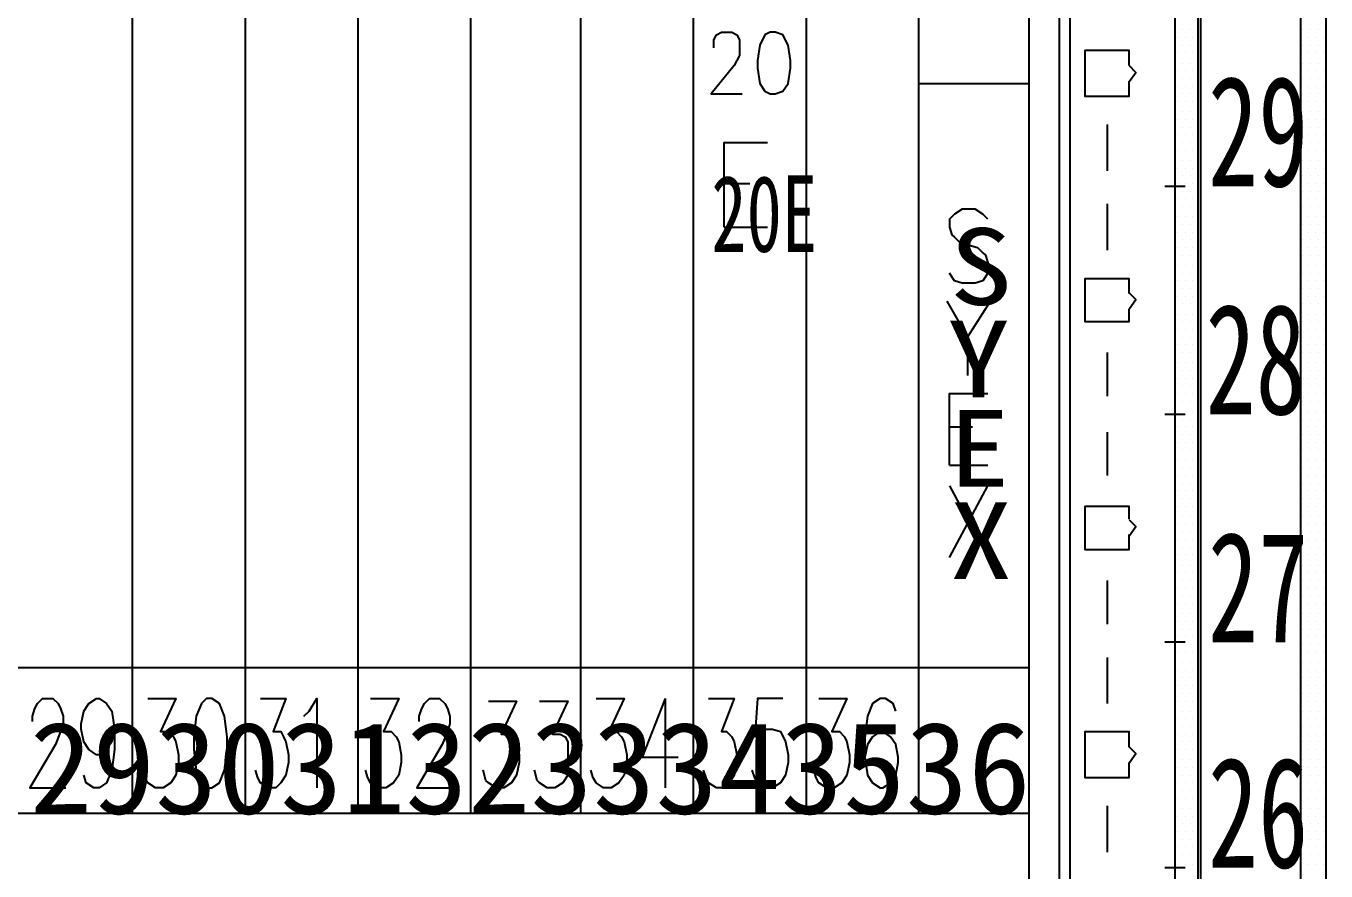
# Model space of a CAD drawing. Header units: metres. Extents: x 17 to 1264, y 17 to 859.
# Drawn here: x 341.1 to 414.1, y 447.8 to 495.3 of the extents above; entities that cross this region are included whole.
import ezdxf

# ---------------------------------------------------------------- set-up
doc = ezdxf.new("R2010")
doc.units = ezdxf.units.M
for name, color, linetype in [('LINES', 7, 'Continuous'), ('POLYLINES', 4, 'Continuous'), ('RECTS', 7, 'Continuous'), ('TEXTS', 3, 'Continuous')]:
    doc.layers.add(name, color=color, linetype=linetype)

msp = doc.modelspace()

# ---------------------------------------------------------------- linework, layer by layer
at = {"layer": 'LINES'}
for p, q in [((399.16, 128.74), (399.16, 731.23)), ((399.74, 626.69), (399.74, 409.68)), ((406.07, 495.07), (406.07, 495.07)), ((406.51, 495.07), (406.51, 495.07)), ((406.94, 495.07), (406.94, 495.07)), ((412.84, 495.07), (412.84, 495.07)), ((413.27, 495.07), (413.27, 495.07)), ((413.71, 495.07), (413.71, 495.07)), ((405.79, 494.64), (405.79, 494.64)), ((406.07, 494.21), (406.07, 494.21)), ((406.22, 494.64), (406.22, 494.64)), ((406.51, 494.21), (406.51, 494.21)), ((406.65, 494.64), (406.65, 494.64)), ((406.94, 494.21), (406.94, 494.21)), ((412.84, 494.21), (412.84, 494.21)), ((413.13, 494.64), (413.13, 494.64)), ((413.27, 494.21), (413.27, 494.21)), ((413.56, 494.64), (413.56, 494.64)), ((413.71, 494.21), (413.71, 494.21)), ((413.99, 494.64), (413.99, 494.64)), ((405.79, 493.78), (405.79, 493.78)), ((406.22, 493.78), (406.22, 493.78)), ((406.65, 493.78), (406.65, 493.78)), ((413.13, 493.78), (413.13, 493.78)), ((413.56, 493.78), (413.56, 493.78)), ((413.99, 493.78), (413.99, 493.78)), ((405.79, 492.77), (405.79, 492.77)), ((406.07, 493.2), (406.07, 493.2)), ((406.22, 492.77), (406.22, 492.77)), ((406.51, 493.2), (406.51, 493.2)), ((406.65, 492.77), (406.65, 492.77)), ((406.94, 493.2), (406.94, 493.2)), ((412.84, 493.2), (412.84, 493.2)), ((413.13, 492.77), (413.13, 492.77)), ((413.27, 493.2), (413.27, 493.2)), ((413.56, 492.77), (413.56, 492.77)), ((413.71, 493.2), (413.71, 493.2)), ((413.99, 492.77), (413.99, 492.77)), ((391.24, 492.05), (397.43, 492.05)), ((405.79, 491.9), (405.79, 491.9)), ((406.07, 492.34), (406.07, 492.34)), ((406.22, 491.9), (406.22, 491.9)), ((406.51, 492.34), (406.51, 492.34)), ((406.65, 491.9), (406.65, 491.9)), ((406.94, 492.34), (406.94, 492.34)), ((412.84, 492.34), (412.84, 492.34)), ((413.13, 491.9), (413.13, 491.9)), ((413.27, 492.34), (413.27, 492.34)), ((413.56, 491.9), (413.56, 491.9)), ((413.71, 492.34), (413.71, 492.34)), ((413.99, 491.9), (413.99, 491.9)), ((406.07, 491.47), (406.07, 491.47)), ((406.51, 491.47), (406.51, 491.47)), ((406.94, 491.47), (406.94, 491.47)), ((412.84, 491.47), (412.84, 491.47)), ((413.27, 491.47), (413.27, 491.47)), ((413.71, 491.47), (413.71, 491.47)), ((405.79, 491.04), (405.79, 491.04)), ((406.07, 490.46), (406.07, 490.46)), ((406.22, 491.04), (406.22, 491.04)), ((406.51, 490.46), (406.51, 490.46)), ((406.65, 491.04), (406.65, 491.04)), ((406.94, 490.46), (406.94, 490.46)), ((412.84, 490.46), (412.84, 490.46)), ((413.13, 491.04), (413.13, 491.04)), ((413.27, 490.46), (413.27, 490.46)), ((413.56, 491.04), (413.56, 491.04)), ((413.71, 490.46), (413.71, 490.46)), ((413.99, 491.04), (413.99, 491.04)), ((401.83, 489.74), (401.83, 487.15)), ((405.79, 490.03), (405.79, 490.03)), ((406.22, 490.03), (406.22, 490.03)), ((406.65, 490.03), (406.65, 490.03)), ((413.13, 490.03), (413.13, 490.03)), ((413.56, 490.03), (413.56, 490.03)), ((413.99, 490.03), (413.99, 490.03)), ((405.79, 489.17), (405.79, 489.17)), ((406.07, 489.6), (406.07, 489.6)), ((406.22, 489.17), (406.22, 489.17)), ((406.51, 489.6), (406.51, 489.6)), ((406.65, 489.17), (406.65, 489.17)), ((406.94, 489.6), (406.94, 489.6)), ((412.84, 489.6), (412.84, 489.6)), ((413.13, 489.17), (413.13, 489.17)), ((413.27, 489.6), (413.27, 489.6)), ((413.56, 489.17), (413.56, 489.17)), ((413.71, 489.6), (413.71, 489.6)), ((413.99, 489.17), (413.99, 489.17)), ((405.79, 488.3), (405.79, 488.3)), ((406.07, 488.74), (406.07, 488.74)), ((406.22, 488.3), (406.22, 488.3)), ((406.51, 488.74), (406.51, 488.74)), ((406.65, 488.3), (406.65, 488.3)), ((406.94, 488.74), (406.94, 488.74)), ((412.84, 488.74), (412.84, 488.74)), ((413.13, 488.3), (413.13, 488.3)), ((413.27, 488.74), (413.27, 488.74)), ((413.56, 488.3), (413.56, 488.3)), ((413.71, 488.74), (413.71, 488.74)), ((413.99, 488.3), (413.99, 488.3)), ((406.07, 487.73), (406.07, 487.73)), ((406.51, 487.73), (406.51, 487.73)), ((406.94, 487.73), (406.94, 487.73)), ((412.84, 487.73), (412.84, 487.73)), ((413.27, 487.73), (413.27, 487.73)), ((413.71, 487.73), (413.71, 487.73)), ((405.79, 487.3), (405.79, 487.3)), ((406.07, 486.86), (406.07, 486.86)), ((406.22, 487.3), (406.22, 487.3)), ((406.51, 486.86), (406.51, 486.86)), ((406.65, 487.3), (406.65, 487.3)), ((406.94, 486.86), (406.94, 486.86)), ((412.84, 486.86), (412.84, 486.86)), ((413.13, 487.3), (413.13, 487.3)), ((413.27, 486.86), (413.27, 486.86)), ((413.56, 487.3), (413.56, 487.3)), ((413.71, 486.86), (413.71, 486.86)), ((413.99, 487.3), (413.99, 487.3)), ((380.3, 486.43), (381.74, 486.43)), ((405.07, 486.29), (406.22, 486.29)), ((405.79, 486.43), (405.79, 486.43)), ((406.22, 486.43), (406.22, 486.43)), ((406.65, 486.43), (406.65, 486.43)), ((413.13, 486.43), (413.13, 486.43)), ((413.56, 486.43), (413.56, 486.43)), ((413.99, 486.43), (413.99, 486.43)), ((405.79, 485.57), (405.79, 485.57)), ((406.07, 486), (406.07, 486)), ((406.22, 485.57), (406.22, 485.57)), ((406.51, 486), (406.51, 486)), ((406.65, 485.57), (406.65, 485.57)), ((406.94, 486), (406.94, 486)), ((412.84, 486), (412.84, 486)), ((413.13, 485.57), (413.13, 485.57)), ((413.27, 486), (413.27, 486)), ((413.56, 485.57), (413.56, 485.57)), ((413.71, 486), (413.71, 486)), ((413.99, 485.57), (413.99, 485.57)), ((401.83, 485.28), (401.83, 482.69)), ((405.79, 484.56), (405.79, 484.56)), ((406.07, 485.14), (406.07, 485.14)), ((406.22, 484.56), (406.22, 484.56)), ((406.51, 485.14), (406.51, 485.14)), ((406.65, 484.56), (406.65, 484.56)), ((406.94, 485.14), (406.94, 485.14)), ((412.84, 485.14), (412.84, 485.14)), ((413.13, 484.56), (413.13, 484.56)), ((413.27, 485.14), (413.27, 485.14)), ((413.56, 484.56), (413.56, 484.56)), ((413.71, 485.14), (413.71, 485.14)), ((413.99, 484.56), (413.99, 484.56)), ((380.3, 483.98), (382.75, 483.98)), ((406.07, 484.13), (406.07, 484.13)), ((406.51, 484.13), (406.51, 484.13)), ((406.94, 484.13), (406.94, 484.13)), ((412.84, 484.13), (412.84, 484.13)), ((413.27, 484.13), (413.27, 484.13)), ((413.71, 484.13), (413.71, 484.13)), ((405.79, 483.7), (405.79, 483.7)), ((406.07, 483.26), (406.07, 483.26)), ((406.22, 483.7), (406.22, 483.7)), ((406.51, 483.26), (406.51, 483.26)), ((406.65, 483.7), (406.65, 483.7)), ((406.94, 483.26), (406.94, 483.26)), ((412.84, 483.26), (412.84, 483.26)), ((413.13, 483.7), (413.13, 483.7)), ((413.27, 483.26), (413.27, 483.26)), ((413.56, 483.7), (413.56, 483.7)), ((413.71, 483.26), (413.71, 483.26)), ((413.99, 483.7), (413.99, 483.7)), ((405.79, 482.83), (405.79, 482.83)), ((406.07, 482.4), (406.07, 482.4)), ((406.22, 482.83), (406.22, 482.83)), ((406.51, 482.4), (406.51, 482.4)), ((406.65, 482.83), (406.65, 482.83)), ((406.94, 482.4), (406.94, 482.4)), ((412.84, 482.4), (412.84, 482.4)), ((413.13, 482.83), (413.13, 482.83)), ((413.27, 482.4), (413.27, 482.4)), ((413.56, 482.83), (413.56, 482.83)), ((413.71, 482.4), (413.71, 482.4)), ((413.99, 482.83), (413.99, 482.83)), ((405.79, 481.82), (405.79, 481.82)), ((406.22, 481.82), (406.22, 481.82)), ((406.65, 481.82), (406.65, 481.82)), ((413.13, 481.82), (413.13, 481.82)), ((413.56, 481.82), (413.56, 481.82)), ((413.99, 481.82), (413.99, 481.82)), ((405.79, 480.96), (405.79, 480.96)), ((406.07, 481.39), (406.07, 481.39)), ((406.22, 480.96), (406.22, 480.96)), ((406.51, 481.39), (406.51, 481.39)), ((406.65, 480.96), (406.65, 480.96)), ((406.94, 481.39), (406.94, 481.39)), ((412.84, 481.39), (412.84, 481.39)), ((413.13, 480.96), (413.13, 480.96)), ((413.27, 481.39), (413.27, 481.39)), ((413.56, 480.96), (413.56, 480.96)), ((413.71, 481.39), (413.71, 481.39)), ((413.99, 480.96), (413.99, 480.96)), ((406.07, 480.53), (406.07, 480.53)), ((406.51, 480.53), (406.51, 480.53)), ((406.94, 480.53), (406.94, 480.53)), ((412.84, 480.53), (412.84, 480.53)), ((413.27, 480.53), (413.27, 480.53)), ((413.71, 480.53), (413.71, 480.53)), ((405.79, 480.1), (405.79, 480.1)), ((406.07, 479.66), (406.07, 479.66)), ((406.22, 480.1), (406.22, 480.1)), ((406.51, 479.66), (406.51, 479.66)), ((406.65, 480.1), (406.65, 480.1)), ((406.94, 479.66), (406.94, 479.66)), ((412.84, 479.66), (412.84, 479.66)), ((413.13, 480.1), (413.13, 480.1)), ((413.27, 479.66), (413.27, 479.66)), ((413.56, 480.1), (413.56, 480.1)), ((413.71, 479.66), (413.71, 479.66)), ((413.99, 480.1), (413.99, 480.1)), ((405.79, 479.09), (405.79, 479.09)), ((406.22, 479.09), (406.22, 479.09)), ((406.65, 479.09), (406.65, 479.09)), ((413.13, 479.09), (413.13, 479.09)), ((413.56, 479.09), (413.56, 479.09)), ((413.99, 479.09), (413.99, 479.09)), ((405.79, 478.22), (405.79, 478.22)), ((406.07, 478.66), (406.07, 478.66)), ((406.22, 478.22), (406.22, 478.22)), ((406.51, 478.66), (406.51, 478.66)), ((406.65, 478.22), (406.65, 478.22)), ((406.94, 478.66), (406.94, 478.66)), ((412.84, 478.66), (412.84, 478.66)), ((413.13, 478.22), (413.13, 478.22)), ((413.27, 478.66), (413.27, 478.66)), ((413.56, 478.22), (413.56, 478.22)), ((413.71, 478.66), (413.71, 478.66)), ((413.99, 478.22), (413.99, 478.22)), ((393.98, 477.79), (393.98, 475.63)), ((405.79, 477.36), (405.79, 477.36)), ((406.07, 477.79), (406.07, 477.79)), ((406.22, 477.36), (406.22, 477.36)), ((406.51, 477.79), (406.51, 477.79)), ((406.65, 477.36), (406.65, 477.36)), ((406.94, 477.79), (406.94, 477.79)), ((412.84, 477.79), (412.84, 477.79)), ((413.13, 477.36), (413.13, 477.36)), ((413.27, 477.79), (413.27, 477.79)), ((413.56, 477.36), (413.56, 477.36)), ((413.71, 477.79), (413.71, 477.79)), ((413.99, 477.36), (413.99, 477.36)), ((401.83, 476.93), (401.83, 474.48)), ((406.07, 476.93), (406.07, 476.93)), ((406.51, 476.93), (406.51, 476.93)), ((406.94, 476.93), (406.94, 476.93)), ((412.84, 476.93), (412.84, 476.93)), ((413.27, 476.93), (413.27, 476.93)), ((413.71, 476.93), (413.71, 476.93)), ((405.79, 476.35), (405.79, 476.35)), ((406.07, 475.92), (406.07, 475.92)), ((406.22, 476.35), (406.22, 476.35)), ((406.51, 475.92), (406.51, 475.92)), ((406.65, 476.35), (406.65, 476.35)), ((406.94, 475.92), (406.94, 475.92)), ((412.84, 475.92), (412.84, 475.92)), ((413.13, 476.35), (413.13, 476.35)), ((413.27, 475.92), (413.27, 475.92)), ((413.56, 476.35), (413.56, 476.35)), ((413.71, 475.92), (413.71, 475.92)), ((413.99, 476.35), (413.99, 476.35)), ((405.79, 475.49), (405.79, 475.49)), ((406.07, 475.06), (406.07, 475.06)), ((406.22, 475.49), (406.22, 475.49)), ((406.51, 475.06), (406.51, 475.06)), ((406.65, 475.49), (406.65, 475.49)), ((406.94, 475.06), (406.94, 475.06)), ((412.84, 475.06), (412.84, 475.06)), ((413.13, 475.49), (413.13, 475.49)), ((413.27, 475.06), (413.27, 475.06)), ((413.56, 475.49), (413.56, 475.49)), ((413.71, 475.06), (413.71, 475.06)), ((413.99, 475.49), (413.99, 475.49)), ((405.79, 474.62), (405.79, 474.62)), ((406.22, 474.62), (406.22, 474.62)), ((406.65, 474.62), (406.65, 474.62)), ((413.13, 474.62), (413.13, 474.62)), ((413.56, 474.62), (413.56, 474.62)), ((413.99, 474.62), (413.99, 474.62)), ((405.79, 473.62), (405.79, 473.62)), ((406.07, 474.19), (406.07, 474.19)), ((406.22, 473.62), (406.22, 473.62)), ((406.51, 474.19), (406.51, 474.19)), ((406.65, 473.62), (406.65, 473.62)), ((406.94, 474.19), (406.94, 474.19)), ((412.84, 474.19), (412.84, 474.19)), ((413.13, 473.62), (413.13, 473.62)), ((413.27, 474.19), (413.27, 474.19)), ((413.56, 473.62), (413.56, 473.62)), ((413.71, 474.19), (413.71, 474.19)), ((413.99, 473.62), (413.99, 473.62)), ((405.07, 473.47), (406.22, 473.47)), ((406.07, 473.18), (406.07, 473.18)), ((406.51, 473.18), (406.51, 473.18)), ((406.94, 473.18), (406.94, 473.18)), ((412.84, 473.18), (412.84, 473.18)), ((413.27, 473.18), (413.27, 473.18)), ((413.71, 473.18), (413.71, 473.18)), ((392.97, 472.75), (394.27, 472.75)), ((401.83, 472.46), (401.83, 470.02)), ((405.79, 472.75), (405.79, 472.75)), ((406.07, 472.32), (406.07, 472.32)), ((406.22, 472.75), (406.22, 472.75)), ((406.51, 472.32), (406.51, 472.32)), ((406.65, 472.75), (406.65, 472.75)), ((406.94, 472.32), (406.94, 472.32)), ((412.84, 472.32), (412.84, 472.32)), ((413.13, 472.75), (413.13, 472.75)), ((413.27, 472.32), (413.27, 472.32)), ((413.56, 472.75), (413.56, 472.75)), ((413.71, 472.32), (413.71, 472.32)), ((413.99, 472.75), (413.99, 472.75)), ((405.79, 471.89), (405.79, 471.89)), ((406.07, 471.46), (406.07, 471.46)), ((406.22, 471.89), (406.22, 471.89)), ((406.51, 471.46), (406.51, 471.46)), ((406.65, 471.89), (406.65, 471.89)), ((406.94, 471.46), (406.94, 471.46)), ((412.84, 471.46), (412.84, 471.46)), ((413.13, 471.89), (413.13, 471.89)), ((413.27, 471.46), (413.27, 471.46)), ((413.56, 471.89), (413.56, 471.89)), ((413.71, 471.46), (413.71, 471.46)), ((413.99, 471.89), (413.99, 471.89)), ((405.79, 470.88), (405.79, 470.88)), ((406.22, 470.88), (406.22, 470.88)), ((406.65, 470.88), (406.65, 470.88)), ((413.13, 470.88), (413.13, 470.88)), ((413.56, 470.88), (413.56, 470.88)), ((413.99, 470.88), (413.99, 470.88)), ((392.97, 470.59), (395.13, 470.59)), ((405.79, 470.02), (405.79, 470.02)), ((406.07, 470.45), (406.07, 470.45)), ((406.22, 470.02), (406.22, 470.02)), ((406.51, 470.45), (406.51, 470.45)), ((406.65, 470.02), (406.65, 470.02)), ((406.94, 470.45), (406.94, 470.45)), ((412.84, 470.45), (412.84, 470.45)), ((413.13, 470.02), (413.13, 470.02)), ((413.27, 470.45), (413.27, 470.45)), ((413.56, 470.02), (413.56, 470.02)), ((413.71, 470.45), (413.71, 470.45)), ((413.99, 470.02), (413.99, 470.02)), ((392.97, 465.41), (395.13, 469.44)), ((392.97, 469.44), (395.13, 465.41)), ((406.07, 469.58), (406.07, 469.58)), ((406.51, 469.58), (406.51, 469.58)), ((406.94, 469.58), (406.94, 469.58)), ((412.84, 469.58), (412.84, 469.58)), ((413.27, 469.58), (413.27, 469.58)), ((413.71, 469.58), (413.71, 469.58)), ((405.79, 469.15), (405.79, 469.15)), ((406.07, 468.72), (406.07, 468.72)), ((406.22, 469.15), (406.22, 469.15)), ((406.51, 468.72), (406.51, 468.72)), ((406.65, 469.15), (406.65, 469.15)), ((406.94, 468.72), (406.94, 468.72)), ((412.84, 468.72), (412.84, 468.72)), ((413.13, 469.15), (413.13, 469.15)), ((413.27, 468.72), (413.27, 468.72)), ((413.56, 469.15), (413.56, 469.15)), ((413.71, 468.72), (413.71, 468.72)), ((413.99, 469.15), (413.99, 469.15)), ((405.79, 468.29), (405.79, 468.29)), ((406.22, 468.29), (406.22, 468.29)), ((406.65, 468.29), (406.65, 468.29)), ((413.13, 468.29), (413.13, 468.29)), ((413.56, 468.29), (413.56, 468.29)), ((413.99, 468.29), (413.99, 468.29)), ((405.79, 467.28), (405.79, 467.28)), ((406.07, 467.71), (406.07, 467.71)), ((406.22, 467.28), (406.22, 467.28)), ((406.51, 467.71), (406.51, 467.71)), ((406.65, 467.28), (406.65, 467.28)), ((406.94, 467.71), (406.94, 467.71)), ((412.84, 467.71), (412.84, 467.71)), ((413.13, 467.28), (413.13, 467.28)), ((413.27, 467.71), (413.27, 467.71)), ((413.56, 467.28), (413.56, 467.28)), ((413.71, 467.71), (413.71, 467.71)), ((413.99, 467.28), (413.99, 467.28)), ((405.79, 466.42), (405.79, 466.42)), ((406.07, 466.85), (406.07, 466.85)), ((406.22, 466.42), (406.22, 466.42)), ((406.51, 466.85), (406.51, 466.85)), ((406.65, 466.42), (406.65, 466.42)), ((406.94, 466.85), (406.94, 466.85)), ((412.84, 466.85), (412.84, 466.85)), ((413.13, 466.42), (413.13, 466.42)), ((413.27, 466.85), (413.27, 466.85)), ((413.56, 466.42), (413.56, 466.42)), ((413.71, 466.85), (413.71, 466.85)), ((413.99, 466.42), (413.99, 466.42)), ((406.07, 465.98), (406.07, 465.98)), ((406.51, 465.98), (406.51, 465.98)), ((406.94, 465.98), (406.94, 465.98)), ((412.84, 465.98), (412.84, 465.98)), ((413.27, 465.98), (413.27, 465.98)), ((413.71, 465.98), (413.71, 465.98)), ((405.79, 465.55), (405.79, 465.55)), ((406.07, 464.98), (406.07, 464.98)), ((406.22, 465.55), (406.22, 465.55)), ((406.51, 464.98), (406.51, 464.98)), ((406.65, 465.55), (406.65, 465.55)), ((406.94, 464.98), (406.94, 464.98)), ((412.84, 464.98), (412.84, 464.98)), ((413.13, 465.55), (413.13, 465.55)), ((413.27, 464.98), (413.27, 464.98)), ((413.56, 465.55), (413.56, 465.55)), ((413.71, 464.98), (413.71, 464.98)), ((413.99, 465.55), (413.99, 465.55)), ((401.83, 464.11), (401.83, 461.66)), ((405.79, 464.54), (405.79, 464.54)), ((406.07, 464.11), (406.07, 464.11)), ((406.22, 464.54), (406.22, 464.54)), ((406.51, 464.11), (406.51, 464.11)), ((406.65, 464.54), (406.65, 464.54)), ((406.94, 464.11), (406.94, 464.11)), ((412.84, 464.11), (412.84, 464.11)), ((413.13, 464.54), (413.13, 464.54)), ((413.27, 464.11), (413.27, 464.11)), ((413.56, 464.54), (413.56, 464.54)), ((413.71, 464.11), (413.71, 464.11)), ((413.99, 464.54), (413.99, 464.54)), ((405.79, 463.68), (405.79, 463.68)), ((406.22, 463.68), (406.22, 463.68)), ((406.65, 463.68), (406.65, 463.68)), ((413.13, 463.68), (413.13, 463.68)), ((413.56, 463.68), (413.56, 463.68)), ((413.99, 463.68), (413.99, 463.68)), ((405.79, 462.82), (405.79, 462.82)), ((406.07, 463.25), (406.07, 463.25)), ((406.22, 462.82), (406.22, 462.82)), ((406.51, 463.25), (406.51, 463.25)), ((406.65, 462.82), (406.65, 462.82)), ((406.94, 463.25), (406.94, 463.25)), ((412.84, 463.25), (412.84, 463.25)), ((413.13, 462.82), (413.13, 462.82)), ((413.27, 463.25), (413.27, 463.25)), ((413.56, 462.82), (413.56, 462.82)), ((413.71, 463.25), (413.71, 463.25)), ((413.99, 462.82), (413.99, 462.82)), ((406.07, 462.24), (406.07, 462.24)), ((406.51, 462.24), (406.51, 462.24)), ((406.94, 462.24), (406.94, 462.24)), ((412.84, 462.24), (412.84, 462.24)), ((413.27, 462.24), (413.27, 462.24)), ((413.71, 462.24), (413.71, 462.24)), ((405.79, 461.81), (405.79, 461.81)), ((406.07, 461.38), (406.07, 461.38)), ((406.22, 461.81), (406.22, 461.81)), ((406.51, 461.38), (406.51, 461.38)), ((406.65, 461.81), (406.65, 461.81)), ((406.94, 461.38), (406.94, 461.38)), ((412.84, 461.38), (412.84, 461.38)), ((413.13, 461.81), (413.13, 461.81)), ((413.27, 461.38), (413.27, 461.38)), ((413.56, 461.81), (413.56, 461.81)), ((413.71, 461.38), (413.71, 461.38)), ((413.99, 461.81), (413.99, 461.81)), ((405.07, 460.66), (406.22, 460.66)), ((405.79, 460.94), (405.79, 460.94)), ((406.07, 460.51), (406.07, 460.51)), ((406.22, 460.94), (406.22, 460.94)), ((406.51, 460.51), (406.51, 460.51)), ((406.65, 460.94), (406.65, 460.94)), ((406.94, 460.51), (406.94, 460.51)), ((412.84, 460.51), (412.84, 460.51)), ((413.13, 460.94), (413.13, 460.94)), ((413.27, 460.51), (413.27, 460.51)), ((413.56, 460.94), (413.56, 460.94)), ((413.71, 460.51), (413.71, 460.51)), ((413.99, 460.94), (413.99, 460.94)), ((401.83, 459.79), (401.83, 457.2)), ((405.79, 460.08), (405.79, 460.08)), ((406.22, 460.08), (406.22, 460.08)), ((406.65, 460.08), (406.65, 460.08)), ((413.13, 460.08), (413.13, 460.08)), ((413.56, 460.08), (413.56, 460.08)), ((413.99, 460.08), (413.99, 460.08)), ((258.91, 459.22), (397.43, 459.22)), ((405.79, 459.07), (405.79, 459.07)), ((406.07, 459.5), (406.07, 459.5)), ((406.22, 459.07), (406.22, 459.07)), ((406.51, 459.5), (406.51, 459.5)), ((406.65, 459.07), (406.65, 459.07)), ((406.94, 459.5), (406.94, 459.5)), ((412.84, 459.5), (412.84, 459.5)), ((413.13, 459.07), (413.13, 459.07)), ((413.27, 459.5), (413.27, 459.5)), ((413.56, 459.07), (413.56, 459.07)), ((413.71, 459.5), (413.71, 459.5)), ((413.99, 459.07), (413.99, 459.07)), ((406.07, 458.64), (406.07, 458.64)), ((406.51, 458.64), (406.51, 458.64)), ((406.94, 458.64), (406.94, 458.64)), ((412.84, 458.64), (412.84, 458.64)), ((413.27, 458.64), (413.27, 458.64)), ((413.71, 458.64), (413.71, 458.64)), ((405.79, 458.21), (405.79, 458.21)), ((406.07, 457.78), (406.07, 457.78)), ((406.22, 458.21), (406.22, 458.21)), ((406.51, 457.78), (406.51, 457.78)), ((406.65, 458.21), (406.65, 458.21)), ((406.94, 457.78), (406.94, 457.78)), ((412.84, 457.78), (412.84, 457.78)), ((413.13, 458.21), (413.13, 458.21)), ((413.27, 457.78), (413.27, 457.78)), ((413.56, 458.21), (413.56, 458.21)), ((413.71, 457.78), (413.71, 457.78)), ((413.99, 458.21), (413.99, 458.21)), ((376.99, 457.49), (376.99, 452.45)), ((405.79, 457.34), (405.79, 457.34)), ((406.22, 457.34), (406.22, 457.34)), ((406.65, 457.34), (406.65, 457.34)), ((413.13, 457.34), (413.13, 457.34)), ((413.56, 457.34), (413.56, 457.34)), ((413.99, 457.34), (413.99, 457.34)), ((405.79, 456.34), (405.79, 456.34)), ((406.07, 456.77), (406.07, 456.77)), ((406.22, 456.34), (406.22, 456.34)), ((406.51, 456.77), (406.51, 456.77)), ((406.65, 456.34), (406.65, 456.34)), ((406.94, 456.77), (406.94, 456.77)), ((412.84, 456.77), (412.84, 456.77)), ((413.13, 456.34), (413.13, 456.34)), ((413.27, 456.77), (413.27, 456.77)), ((413.56, 456.34), (413.56, 456.34)), ((413.71, 456.77), (413.71, 456.77)), ((413.99, 456.34), (413.99, 456.34)), ((405.79, 455.47), (405.79, 455.47)), ((406.07, 455.9), (406.07, 455.9)), ((406.22, 455.47), (406.22, 455.47)), ((406.51, 455.9), (406.51, 455.9)), ((406.65, 455.47), (406.65, 455.47)), ((406.94, 455.9), (406.94, 455.9)), ((412.84, 455.9), (412.84, 455.9)), ((413.13, 455.47), (413.13, 455.47)), ((413.27, 455.9), (413.27, 455.9)), ((413.56, 455.47), (413.56, 455.47)), ((413.71, 455.9), (413.71, 455.9)), ((413.99, 455.47), (413.99, 455.47)), ((405.79, 454.61), (405.79, 454.61)), ((406.07, 455.04), (406.07, 455.04)), ((406.22, 454.61), (406.22, 454.61)), ((406.51, 455.04), (406.51, 455.04)), ((406.65, 454.61), (406.65, 454.61)), ((406.94, 455.04), (406.94, 455.04)), ((412.84, 455.04), (412.84, 455.04)), ((413.13, 454.61), (413.13, 454.61)), ((413.27, 455.04), (413.27, 455.04)), ((413.56, 454.61), (413.56, 454.61)), ((413.71, 455.04), (413.71, 455.04)), ((413.99, 454.61), (413.99, 454.61)), ((406.07, 454.03), (406.07, 454.03)), ((406.51, 454.03), (406.51, 454.03)), ((406.94, 454.03), (406.94, 454.03)), ((412.84, 454.03), (412.84, 454.03)), ((413.27, 454.03), (413.27, 454.03)), ((413.71, 454.03), (413.71, 454.03)), ((405.79, 453.6), (405.79, 453.6)), ((406.07, 453.17), (406.07, 453.17)), ((406.22, 453.6), (406.22, 453.6)), ((406.51, 453.17), (406.51, 453.17)), ((406.65, 453.6), (406.65, 453.6)), ((406.94, 453.17), (406.94, 453.17)), ((412.84, 453.17), (412.84, 453.17)), ((413.13, 453.6), (413.13, 453.6)), ((413.27, 453.17), (413.27, 453.17)), ((413.56, 453.6), (413.56, 453.6)), ((413.71, 453.17), (413.71, 453.17)), ((413.99, 453.6), (413.99, 453.6)), ((405.79, 452.74), (405.79, 452.74)), ((406.22, 452.74), (406.22, 452.74)), ((406.65, 452.74), (406.65, 452.74)), ((413.13, 452.74), (413.13, 452.74)), ((413.56, 452.74), (413.56, 452.74)), ((413.99, 452.74), (413.99, 452.74)), ((405.79, 451.87), (405.79, 451.87)), ((406.07, 452.3), (406.07, 452.3)), ((406.22, 451.87), (406.22, 451.87)), ((406.51, 452.3), (406.51, 452.3)), ((406.65, 451.87), (406.65, 451.87)), ((406.94, 452.3), (406.94, 452.3)), ((412.84, 452.3), (412.84, 452.3)), ((413.13, 451.87), (413.13, 451.87)), ((413.27, 452.3), (413.27, 452.3)), ((413.56, 451.87), (413.56, 451.87)), ((413.71, 452.3), (413.71, 452.3)), ((413.99, 451.87), (413.99, 451.87)), ((397.43, 451.01), (258.91, 451.01)), ((401.83, 451.44), (401.83, 448.85)), ((406.07, 451.3), (406.07, 451.3)), ((406.51, 451.3), (406.51, 451.3)), ((406.94, 451.3), (406.94, 451.3)), ((412.84, 451.3), (412.84, 451.3)), ((413.27, 451.3), (413.27, 451.3)), ((413.71, 451.3), (413.71, 451.3)), ((405.79, 450.86), (405.79, 450.86)), ((406.07, 450.43), (406.07, 450.43)), ((406.22, 450.86), (406.22, 450.86)), ((406.51, 450.43), (406.51, 450.43)), ((406.65, 450.86), (406.65, 450.86)), ((406.94, 450.43), (406.94, 450.43)), ((412.84, 450.43), (412.84, 450.43)), ((413.13, 450.86), (413.13, 450.86)), ((413.27, 450.43), (413.27, 450.43)), ((413.56, 450.86), (413.56, 450.86)), ((413.71, 450.43), (413.71, 450.43)), ((413.99, 450.86), (413.99, 450.86)), ((405.79, 450), (405.79, 450)), ((406.07, 449.57), (406.07, 449.57)), ((406.22, 450), (406.22, 450)), ((406.51, 449.57), (406.51, 449.57)), ((406.65, 450), (406.65, 450)), ((406.94, 449.57), (406.94, 449.57)), ((412.84, 449.57), (412.84, 449.57)), ((413.13, 450), (413.13, 450)), ((413.27, 449.57), (413.27, 449.57)), ((413.56, 450), (413.56, 450)), ((413.71, 449.57), (413.71, 449.57)), ((413.99, 450), (413.99, 450)), ((405.79, 449.14), (405.79, 449.14)), ((406.22, 449.14), (406.22, 449.14)), ((406.65, 449.14), (406.65, 449.14)), ((413.13, 449.14), (413.13, 449.14)), ((413.56, 449.14), (413.56, 449.14)), ((413.99, 449.14), (413.99, 449.14)), ((405.79, 448.13), (405.79, 448.13)), ((406.07, 448.7), (406.07, 448.7)), ((406.22, 448.13), (406.22, 448.13)), ((406.51, 448.7), (406.51, 448.7)), ((406.65, 448.13), (406.65, 448.13)), ((406.94, 448.7), (406.94, 448.7)), ((412.84, 448.7), (412.84, 448.7)), ((413.13, 448.13), (413.13, 448.13)), ((413.27, 448.7), (413.27, 448.7)), ((413.56, 448.13), (413.56, 448.13)), ((413.71, 448.7), (413.71, 448.7)), ((413.99, 448.13), (413.99, 448.13)), ((405.07, 447.98), (406.22, 447.98))]:
    msp.add_line(p, q, dxfattribs=at)
at = {"layer": 'POLYLINES'}
for points in [[(407.08, 732.96), (407.08, 587.66), (407.08, 128.74)], [(407.08, 732.96), (407.08, 587.66), (407.08, 128.74)], [(407.08, 732.96), (407.08, 587.66), (407.08, 128.74)], [(407.08, 732.96), (407.08, 587.66), (407.08, 128.74)], [(399.74, 713.81), (399.74, 573.12), (399.74, 128.74)], [(379.72, 494.06), (379.72, 494.21), (379.72, 494.5), (379.87, 494.78), (380.15, 494.93), (380.73, 494.93), (381.02, 494.78), (381.16, 494.5), (381.16, 494.21), (381.16, 493.92), (381.16, 493.63), (380.87, 493.06), (379.58, 491.47), (381.31, 491.47)], [(382.89, 494.93), (382.6, 494.78), (382.31, 494.21), (382.17, 493.34), (382.17, 492.91), (382.31, 492.05), (382.6, 491.62), (382.89, 491.47), (383.18, 491.47), (383.61, 491.62), (383.9, 492.05), (384.04, 492.91), (384.04, 493.34), (383.9, 494.21), (383.61, 494.78), (383.18, 494.93), (382.89, 494.93)], [(403.05, 492.19), (403.05, 491.33), (400.6, 491.33), (400.6, 493.92), (403.05, 493.92), (403.05, 493.06)], [(403.09, 492.18), (403.45, 492.68), (403.09, 493.04)], [(380.3, 483.98), (380.3, 488.74), (382.75, 488.74)], [(395.13, 484.42), (394.84, 484.7), (394.41, 484.99), (393.69, 484.99), (393.26, 484.7), (392.97, 484.42), (392.97, 483.98), (393.11, 483.55), (393.26, 483.41), (393.55, 483.12), (394.55, 482.83), (394.84, 482.54), (394.99, 482.4), (395.13, 481.97), (395.13, 481.39), (394.84, 480.96), (394.41, 480.82), (393.69, 480.82), (393.26, 480.96), (392.97, 481.39)], [(403.05, 479.38), (403.05, 478.66), (400.6, 478.66), (400.6, 481.1), (403.05, 481.1), (403.05, 480.24)], [(403.09, 479.41), (403.45, 479.91), (403.09, 480.27)], [(392.83, 479.81), (393.98, 477.79), (395.27, 479.81)], [(392.97, 470.59), (392.97, 474.62), (395.13, 474.62)], [(403.05, 466.7), (403.05, 465.84), (400.6, 465.84), (400.6, 468.29), (403.05, 468.29), (403.05, 467.57)], [(403.09, 466.65), (403.45, 467.15), (403.09, 467.51)], [(341.42, 456.19), (341.42, 456.48), (341.56, 456.91), (341.71, 457.2), (341.99, 457.49), (342.57, 457.49), (342.86, 457.2), (343, 456.91), (343.15, 456.48), (343.15, 456.05), (343, 455.62), (342.71, 454.9), (341.27, 452.45), (343.29, 452.45)], [(346.03, 455.76), (345.88, 455.04), (345.59, 454.61), (345.16, 454.32), (345.02, 454.32), (344.59, 454.61), (344.3, 455.04), (344.15, 455.76), (344.15, 456.05), (344.3, 456.77), (344.59, 457.2), (345.02, 457.49), (345.16, 457.49), (345.59, 457.2), (345.88, 456.77), (346.03, 455.76), (346.03, 454.61), (345.88, 453.46), (345.59, 452.74), (345.16, 452.45), (344.87, 452.45), (344.44, 452.74), (344.3, 453.17)], [(347.9, 457.49), (349.48, 457.49), (348.62, 455.62), (349.05, 455.62), (349.34, 455.33), (349.48, 455.04), (349.63, 454.32), (349.63, 453.89), (349.48, 453.17), (349.19, 452.74), (348.76, 452.45), (348.33, 452.45), (347.9, 452.74), (347.75, 453.02), (347.61, 453.46)], [(351.21, 457.49), (350.92, 457.2), (350.63, 456.48), (350.49, 455.33), (350.49, 454.61), (350.63, 453.46), (350.92, 452.74), (351.21, 452.45), (351.5, 452.45), (351.93, 452.74), (352.22, 453.46), (352.36, 454.61), (352.36, 455.33), (352.22, 456.48), (351.93, 457.2), (351.5, 457.49), (351.21, 457.49)], [(354.23, 457.49), (355.67, 457.49), (354.95, 455.62), (355.39, 455.62), (355.53, 455.33), (355.67, 455.04), (355.82, 454.32), (355.82, 453.89), (355.67, 453.17), (355.39, 452.74), (355.1, 452.45), (354.67, 452.45), (354.23, 452.74), (354.09, 453.02), (353.95, 453.46)], [(356.68, 456.48), (356.97, 456.77), (357.4, 457.49), (357.4, 452.45)], [(360.43, 457.49), (362.01, 457.49), (361.15, 455.62), (361.58, 455.62), (361.87, 455.33), (362.01, 455.04), (362.15, 454.32), (362.15, 453.89), (362.01, 453.17), (361.72, 452.74), (361.29, 452.45), (360.86, 452.45), (360.43, 452.74), (360.28, 453.02), (360.14, 453.46)], [(363.16, 456.19), (363.16, 456.48), (363.31, 456.91), (363.45, 457.2), (363.74, 457.49), (364.31, 457.49), (364.6, 457.2), (364.75, 456.91), (364.89, 456.48), (364.89, 456.05), (364.75, 455.62), (364.46, 454.9), (363.02, 452.45), (365.03, 452.45)], [(367.05, 457.34), (368.63, 457.34), (367.77, 455.47), (368.2, 455.47), (368.49, 455.33), (368.63, 455.04), (368.78, 454.32), (368.78, 453.89), (368.63, 453.17), (368.35, 452.74), (367.91, 452.45), (367.48, 452.45), (367.05, 452.74), (366.91, 452.88), (366.76, 453.46)], [(369.93, 457.34), (371.51, 457.34), (370.65, 455.47), (371.08, 455.47), (371.37, 455.33), (371.51, 455.04), (371.51, 454.32), (371.51, 453.89), (371.51, 453.17), (371.23, 452.74), (370.79, 452.45), (370.36, 452.45), (369.93, 452.74), (369.79, 452.88), (369.64, 453.46)], [(373.1, 457.49), (374.68, 457.49), (373.82, 455.62), (374.25, 455.62), (374.54, 455.33), (374.68, 455.04), (374.83, 454.32), (374.83, 453.89), (374.68, 453.17), (374.39, 452.74), (373.96, 452.45), (373.53, 452.45), (373.1, 452.74), (372.95, 453.02), (372.81, 453.46)], [(376.99, 457.49), (375.69, 454.18), (377.71, 454.18)], [(379.43, 457.49), (380.87, 457.49), (380.15, 455.62), (380.44, 455.62), (380.73, 455.33), (380.87, 455.04), (381.02, 454.32), (381.02, 453.89), (380.87, 453.17), (380.59, 452.74), (380.3, 452.45), (379.87, 452.45), (379.43, 452.74), (379.29, 453.02), (379.15, 453.46)], [(383.61, 457.49), (382.17, 457.49), (382.03, 455.33), (382.17, 455.62), (382.6, 455.76), (383.03, 455.76), (383.47, 455.62), (383.75, 455.04), (383.9, 454.32), (383.9, 453.89), (383.75, 453.17), (383.47, 452.74), (383.03, 452.45), (382.6, 452.45), (382.17, 452.74), (382.03, 453.02), (381.88, 453.46)], [(385.63, 457.49), (387.21, 457.49), (386.35, 455.62), (386.78, 455.62), (387.07, 455.33), (387.21, 455.04), (387.35, 454.32), (387.35, 453.89), (387.21, 453.17), (386.92, 452.74), (386.49, 452.45), (386.06, 452.45), (385.63, 452.74), (385.48, 453.02), (385.34, 453.46)], [(389.95, 456.77), (389.8, 457.2), (389.37, 457.49), (389.08, 457.49), (388.65, 457.2), (388.36, 456.48), (388.22, 455.33), (388.22, 454.18), (388.36, 453.17), (388.65, 452.74), (389.08, 452.45), (389.23, 452.45), (389.66, 452.74), (389.95, 453.17), (390.09, 453.89), (390.09, 454.18), (389.95, 454.9), (389.66, 455.33), (389.23, 455.62), (389.08, 455.62), (388.65, 455.33), (388.36, 454.9), (388.22, 454.18)], [(403.05, 453.89), (403.05, 453.02), (400.6, 453.02), (400.6, 455.62), (403.05, 455.62), (403.05, 454.75)], [(403.09, 453.88), (403.45, 454.38), (403.09, 454.74)]]:
    msp.add_lwpolyline(points, dxfattribs=at)
at = {"layer": 'RECTS'}
for points in [[(242.06, 747.36), (414.14, 747.36), (414.14, 116.21), (242.06, 116.21)], [(243.5, 745.92), (412.7, 745.92), (412.7, 117.65), (243.5, 117.65)], [(249.26, 732.96), (406.94, 732.96), (406.94, 127.44), (249.26, 127.44)], [(250.7, 731.23), (405.64, 731.23), (405.64, 128.74), (250.7, 128.74)], [(258.91, 626.69), (397.43, 626.69), (397.43, 409.68), (258.91, 409.68)], [(340.84, 589.54), (347.03, 589.54), (347.03, 451.01), (340.84, 451.01)], [(347.03, 589.54), (353.37, 589.54), (353.37, 451.01), (347.03, 451.01)], [(353.37, 589.54), (359.71, 589.54), (359.71, 451.01), (353.37, 451.01)], [(359.71, 589.54), (366.04, 589.54), (366.04, 451.01), (359.71, 451.01)], [(366.04, 589.54), (372.23, 589.54), (372.23, 451.01), (366.04, 451.01)], [(366.04, 589.54), (372.23, 589.54), (372.23, 451.01), (366.04, 451.01)], [(372.23, 589.54), (378.57, 589.54), (378.57, 451.01), (372.23, 451.01)], [(378.57, 589.54), (384.91, 589.54), (384.91, 451.01), (378.57, 451.01)], [(384.91, 589.54), (391.24, 589.54), (391.24, 451.01), (384.91, 451.01)], [(391.24, 589.54), (397.43, 589.54), (397.43, 451.01), (391.24, 451.01)]]:
    msp.add_lwpolyline(points, dxfattribs=at)

# ---------------------------------------------------------------- texts
at = {"layer": 'TEXTS'}
for s, height, width, p in [('29', 6.21, 0.666667, (407.51, 486.27)), ('20E', 4.3, 0.678106, (379.58, 482.59)), ('S', 4.31, 1.211985, (392.97, 479.61)), ('28', 6.21, 0.666667, (407.37, 473.46)), ('Y', 4.31, 1.211985, (392.83, 474.42)), ('E', 4.31, 1.151386, (392.97, 469.38)), ('X', 4.31, 1.211985, (392.97, 464.2)), ('27', 6.21, 0.666667, (407.51, 460.64)), ('26', 6.21, 0.666667, (407.51, 447.97))]:
    msp.add_text(s, height=height, dxfattribs=dict(at, width=width)).set_placement(p)
msp.add_text('2930313233343536', height=5.17, dxfattribs=at).set_placement((341.27, 451))

doc.saveas('drawing.dxf')
